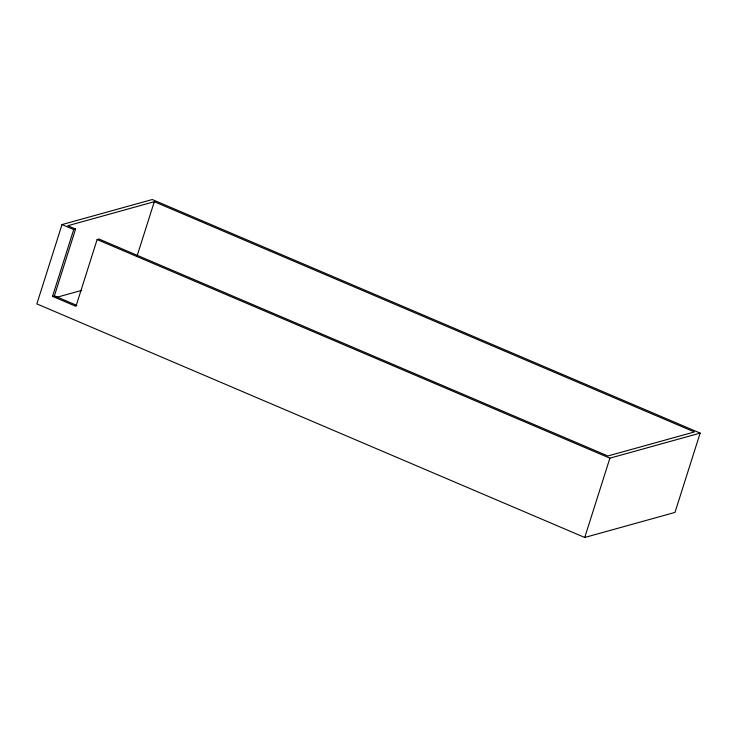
<?xml version="1.0" encoding="UTF-8"?>
<svg xmlns="http://www.w3.org/2000/svg" width="737" height="737" viewBox="0 0 737 737"><rect width="100%" height="100%" fill="white"/><g stroke="black" fill="none" stroke-linecap="round" stroke-linejoin="round"><path stroke-width="1.11" d="M62.009 224.582L36.85 303.893L584.736 537.476L674.991 512.418L700.15 433.107L152.264 199.524L62.009 224.582L73.718 229.576L75.579 229.06L54.391 295.841L52.53 296.357L73.718 229.576M75.579 229.06L67.776 225.734L154.3 201.708L694.383 431.965L607.859 455.982L98.998 239.037L97.127 239.553L75.948 306.343L52.53 296.357M137.027 256.154L154.3 201.708M584.736 537.476L609.895 458.165L700.15 433.107M56.141 297.472L81.66 290.396M97.127 239.553L609.895 458.165M54.391 295.841L76.786 305.394"/></g></svg>
